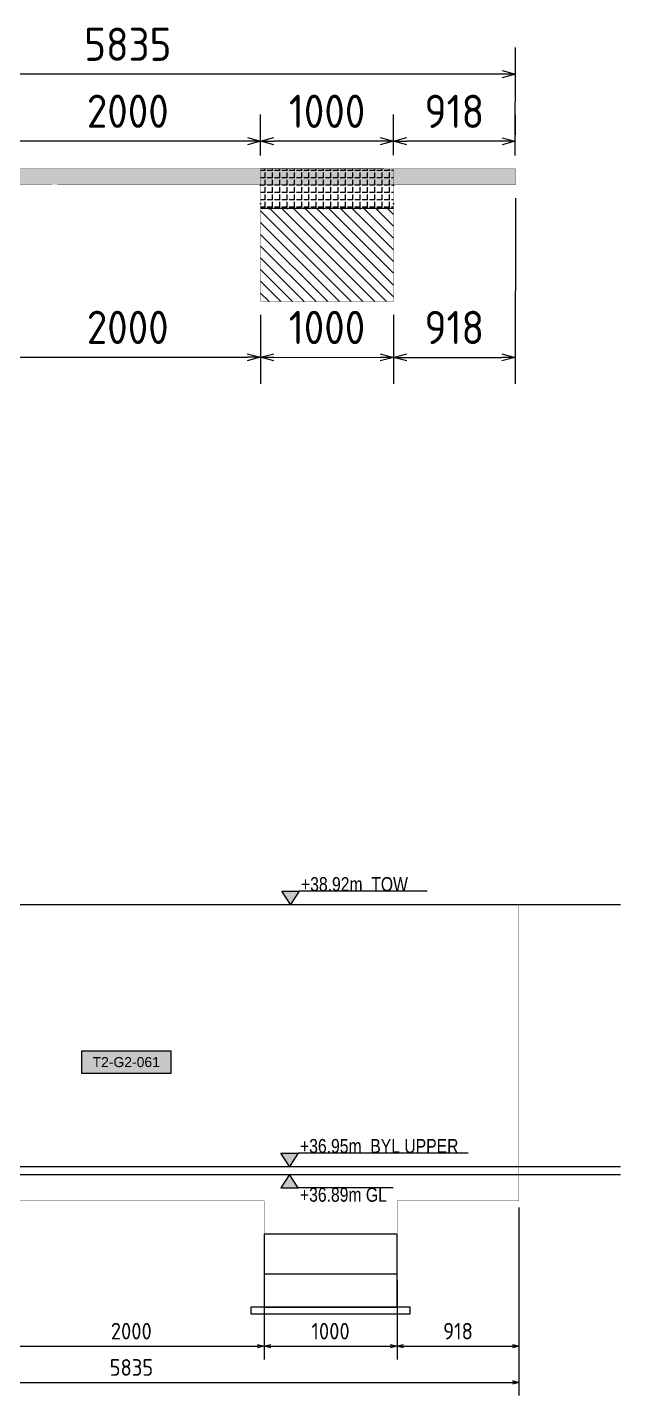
# Model space of a CAD drawing. Header units: centimetres. Extents: x -6122352 to 6876996, y -1694241 to 2592194.
# Drawn here: x 3323093 to 3327558, y 116523 to 126817 of the extents above; entities that cross this region are included whole.
import ezdxf
from ezdxf.enums import TextEntityAlignment as Align

# ---------------------------------------------------------------- set-up
doc = ezdxf.new("R2010")
doc.units = ezdxf.units.CM
doc.header["$MEASUREMENT"] = 0
doc.header["$PDMODE"] = 66
doc.header["$PDSIZE"] = 100
for name, pattern in [('23585-XR-AR-END-SETTING OUT PLAN$0$HIDDEN', [0.375, 0.25, -0.125]), ('CENTER', [2, 1.25, -0.25, 0.25, -0.25]), ('DASHED2', [0.375, 0.25, -0.125])]:
    doc.linetypes.add(name, pattern=pattern)
doc.layers.get('Defpoints').update_dxf_attribs({"color": 255, "linetype": 'CENTER'})
for name, color, linetype in [('@MI-FOOTINGS', 7, 'Continuous'), ('@MI-TYPE-01', 30, 'Continuous'), ('@MI-TYPE-02', 6, 'Continuous'), ('JML-Dimension', 1, 'Continuous'), ('PANEL-TAGS', 7, 'Continuous'), ('SECTION', 130, 'Continuous')]:
    doc.layers.add(name, color=color, linetype=linetype)
doc.styles.add('PANELTAG_STYLE', font='arial.ttf')
doc.styles.add('Schueco-BEMSTIL', font='isocpeur.ttf', dxfattribs={"width": 0.9})
doc.styles.add('txt-Pisa-std', font='arial.ttf', dxfattribs={"width": 0.8})
doc.dimstyles.new('MI- JWC-TXT-2.5 MM', dxfattribs={"dimscale": 1.5, "dimtxt": 2.5, "dimasz": 1, "dimexe": 2, "dimexo": 1, "dimgap": 1, "dimtad": 1, "dimdec": 0, "dimdsep": 46, "dimtxsty": 'Schueco-BEMSTIL', "dimblk": 'OPEN30', "dimcen": 0, "dimdle": 2, "dimclrd": 140, "dimclre": 8, "dimclrt": 40, "dimadec": 0, "dimazin": 2, "dimtfac": 1, "dimtdec": 0, "dimtix": 1, "dimtmove": 2, "dimatfit": 3, "dimldrblk": 'OPEN', "dimfxl": 2, "dimlwd": -1, "dimlwe": -1, "dimarcsym": 0})

# ---------------------------------------------------------------- blocks, each defined once
blk = doc.blocks.new('T1-FOOTING')
at = {"transparency": 33554679}
h = blk.add_hatch(dxfattribs=at)
h.set_pattern_fill('ANGLE', color=256, scale=500)
h.set_pattern_definition([(0, (0, 0), (0, 137.5), [100, -37.5]), (90, (0, 0), (-137.5, 8e-15), [100, -37.5])])
h.paths.add_polyline_path([(-500, -300), (500, -300), (500, 0), (-500, 0)])
h.paths.add_polyline_path([(-499.75, -299.75), (499.75, -299.75), (499.75, -0.25), (-499.75, -0.25)], flags=16)
h = blk.add_hatch(dxfattribs=at)
h.set_pattern_fill('ANGLE', color=8, scale=200)
h.set_pattern_definition([(0, (0, 0), (0, 55), [40, -15]), (90, (0, 0), (-55, 3e-15), [40, -15])])
h.paths.add_polyline_path([(500, -300), (500, 0), (-500, 0), (-500, -300)])
h = blk.add_hatch(dxfattribs=at)
h.set_pattern_fill('ANSI31', color=8, scale=500)
h.paths.add_polyline_path([(500, -1000), (500, -300), (-500, -300), (-500, -1000)])
at = {"layer": '@MI-TYPE-01', "color": 240, "linetype": 'DASHED2', "true_color": 0xed1f24}
blk.add_line((-500, -300), (500, -300), dxfattribs=at)
at = {"layer": '@MI-TYPE-01', "color": 240, "true_color": 0xed1f24, "const_width": 2.5}
blk.add_lwpolyline([(-500, 0), (500, 0), (500, -1000), (-500, -1000)], close=True, dxfattribs=at)
blk = doc.blocks.new('_Open30')
at = {"color": 0, "linetype": 'ByBlock', "lineweight": -2}
for p, q in [((-1, 0.27), (0, 0)), ((0, 0), (-1, -0.27)), ((0, 0), (-1, 0))]:
    blk.add_line(p, q, dxfattribs=at)
blk = doc.blocks.new('*D913')
at = {"layer": '@MI-TYPE-02', "color": 8, "transparency": 16777216}
for p, q in [((382583, -191426), (383394, -191426)), ((382584, -197261), (383396, -197261))]:
    blk.add_line(p, q, dxfattribs=at)
at = {"layer": '@MI-TYPE-02', "color": 140, "transparency": 16777216}
blk.add_line((383196, -197161), (383195, -191526), dxfattribs=at)
at = {"layer": 'Defpoints', "color": 0, "transparency": 16777216}
for p in [(382483, -191426), (383194, -191426), (382484, -197261)]:
    blk.add_point(p, dxfattribs=at)
at = {"layer": '@MI-TYPE-02', "color": 140, "transparency": 16777216, "xscale": 100, "yscale": 100, "zscale": 100}
for p, rotation in [((383194, -191426), 90.01026582106833), ((383196, -197261), 270.0102658210683)]:
    blk.add_blockref('_Open30', p, dxfattribs=dict(at, rotation=rotation))
at = {"layer": '@MI-TYPE-02', "color": 40, "transparency": 16777216, "insert": (383420, -194344), "char_height": 250, "attachment_point": 5, "rotation": 270.0103, "style": 'Schueco-BEMSTIL'}
blk.add_mtext('5835', dxfattribs=at)
blk = doc.blocks.new('_Open')
at = {"color": 0, "linetype": 'ByBlock', "lineweight": -2}
for p, q in [((-1, 0.2), (0, 0)), ((-1, -0.2), (0, 0)), ((0, 0), (-1, 0))]:
    blk.add_line(p, q, dxfattribs=at)
blk = doc.blocks.new('*D914')
at = {"layer": '@MI-TYPE-02', "color": 8, "transparency": 16777216}
for p, q in [((382585, -196344), (382891, -196344)), ((382584, -197261), (382891, -197261))]:
    blk.add_line(p, q, dxfattribs=at)
at = {"layer": '@MI-TYPE-02', "color": 140, "transparency": 16777216}
blk.add_line((382691, -197161), (382691, -196444), dxfattribs=at)
at = {"layer": 'Defpoints', "color": 0, "transparency": 16777216}
for p in [(382485, -196344), (382691, -196344), (382484, -197261)]:
    blk.add_point(p, dxfattribs=at)
at = {"layer": '@MI-TYPE-02', "color": 140, "transparency": 16777216, "xscale": 100, "yscale": 100, "zscale": 100}
for p, rotation in [((382691, -196344), 90.01026582106833), ((382691, -197261), 270.0102658210683)]:
    blk.add_blockref('_Open30', p, dxfattribs=dict(at, rotation=rotation))
at = {"layer": '@MI-TYPE-02', "color": 40, "transparency": 16777216, "insert": (382916, -196802), "char_height": 250, "attachment_point": 5, "rotation": 270.0103, "style": 'Schueco-BEMSTIL'}
blk.add_mtext('918', dxfattribs=at)
blk = doc.blocks.new('*D915')
at = {"layer": '@MI-TYPE-02', "color": 8, "transparency": 16777216}
for p, q in [((382583, -195344), (382891, -195344)), ((382585, -196344), (382891, -196344))]:
    blk.add_line(p, q, dxfattribs=at)
at = {"layer": '@MI-TYPE-02', "color": 140, "transparency": 16777216}
blk.add_line((382691, -196244), (382691, -195444), dxfattribs=at)
at = {"layer": 'Defpoints', "color": 0, "transparency": 16777216}
for p in [(382483, -195344), (382691, -195344), (382485, -196344)]:
    blk.add_point(p, dxfattribs=at)
at = {"layer": '@MI-TYPE-02', "color": 140, "transparency": 16777216, "xscale": 100, "yscale": 100, "zscale": 100}
for p, rotation in [((382691, -195344), 90.01026582106833), ((382691, -196344), 270.0102658210683)]:
    blk.add_blockref('_Open30', p, dxfattribs=dict(at, rotation=rotation))
at = {"layer": '@MI-TYPE-02', "color": 40, "transparency": 16777216, "insert": (382916, -195844), "char_height": 250, "attachment_point": 5, "rotation": 270.0103, "style": 'Schueco-BEMSTIL'}
blk.add_mtext('1000', dxfattribs=at)
blk = doc.blocks.new('*D916')
at = {"layer": '@MI-TYPE-02', "color": 8, "transparency": 16777216}
for p, q in [((382584, -193344), (382891, -193344)), ((382583, -195344), (382891, -195344))]:
    blk.add_line(p, q, dxfattribs=at)
at = {"layer": '@MI-TYPE-02', "color": 140, "transparency": 16777216}
blk.add_line((382691, -195244), (382691, -193444), dxfattribs=at)
at = {"layer": 'Defpoints', "color": 0, "transparency": 16777216}
for p in [(382484, -193344), (382691, -193344), (382483, -195344)]:
    blk.add_point(p, dxfattribs=at)
at = {"layer": '@MI-TYPE-02', "color": 140, "transparency": 16777216, "xscale": 100, "yscale": 100, "zscale": 100}
for p, rotation in [((382691, -193344), 90.01026582106833), ((382691, -195344), 270.0102658210683)]:
    blk.add_blockref('_Open30', p, dxfattribs=dict(at, rotation=rotation))
at = {"layer": '@MI-TYPE-02', "color": 40, "transparency": 16777216, "insert": (382916, -194344), "char_height": 250, "attachment_point": 5, "rotation": 270.0103, "style": 'Schueco-BEMSTIL'}
blk.add_mtext('2000', dxfattribs=at)
blk = doc.blocks.new('*D1426')
at = {"layer": '@MI-TYPE-02', "color": 8, "transparency": 16777216}
for p, q in [((-1100, 3917), (-1619, 3917)), ((-1099, 1917), (-1619, 1917))]:
    blk.add_line(p, q, dxfattribs=at)
at = {"layer": '@MI-TYPE-02', "color": 140, "transparency": 16777216}
blk.add_line((-1419, 3817), (-1419, 2017), dxfattribs=at)
at = {"layer": 'Defpoints', "color": 0, "transparency": 16777216}
for p in [(-1000, 3917), (-1419, 1917), (-999, 1917)]:
    blk.add_point(p, dxfattribs=at)
at = {"layer": '@MI-TYPE-02', "color": 140, "transparency": 16777216, "xscale": 100, "yscale": 100, "zscale": 100}
for p, rotation in [((-1419, 3917), 90.01026582106819), ((-1419, 1917), 270.0102658210682)]:
    blk.add_blockref('_Open30', p, dxfattribs=dict(at, rotation=rotation))
at = {"layer": '@MI-TYPE-02', "color": 40, "transparency": 16777216, "insert": (-1194, 2917), "char_height": 250, "attachment_point": 5, "rotation": 270.0103, "style": 'Schueco-BEMSTIL'}
blk.add_mtext('2000', dxfattribs=at)
blk = doc.blocks.new('*D1427')
at = {"layer": '@MI-TYPE-02', "color": 8, "transparency": 16777216}
for p, q in [((-1099, 1917), (-1619, 1917)), ((-1099, 917), (-1619, 917))]:
    blk.add_line(p, q, dxfattribs=at)
at = {"layer": '@MI-TYPE-02', "color": 140, "transparency": 16777216}
blk.add_line((-1419, 1817), (-1419, 1017), dxfattribs=at)
at = {"layer": 'Defpoints', "color": 0, "transparency": 16777216}
for p in [(-999, 1917), (-1419, 917), (-999, 917)]:
    blk.add_point(p, dxfattribs=at)
at = {"layer": '@MI-TYPE-02', "color": 140, "transparency": 16777216, "xscale": 100, "yscale": 100, "zscale": 100}
for p, rotation in [((-1419, 1917), 90.01026582106819), ((-1419, 917), 270.0102658210682)]:
    blk.add_blockref('_Open30', p, dxfattribs=dict(at, rotation=rotation))
at = {"layer": '@MI-TYPE-02', "color": 40, "transparency": 16777216, "insert": (-1194, 1417), "char_height": 250, "attachment_point": 5, "rotation": 270.0103, "style": 'Schueco-BEMSTIL'}
blk.add_mtext('1000', dxfattribs=at)
blk = doc.blocks.new('*D1428')
at = {"layer": '@MI-TYPE-02', "color": 8, "transparency": 16777216}
for p, q in [((-1099, 917), (-1619, 917)), ((-220, 0), (-1619, 0))]:
    blk.add_line(p, q, dxfattribs=at)
at = {"layer": '@MI-TYPE-02', "color": 140, "transparency": 16777216}
blk.add_line((-1419, 817), (-1419, 100), dxfattribs=at)
at = {"layer": 'Defpoints', "color": 0, "transparency": 16777216}
for p in [(-999, 917), (-1419, 0), (-120, 0)]:
    blk.add_point(p, dxfattribs=at)
at = {"layer": '@MI-TYPE-02', "color": 140, "transparency": 16777216, "xscale": 100, "yscale": 100, "zscale": 100}
for p, rotation in [((-1419, 917), 90.01026582106819), ((-1419, 0), 270.0102658210682)]:
    blk.add_blockref('_Open30', p, dxfattribs=dict(at, rotation=rotation))
at = {"layer": '@MI-TYPE-02', "color": 40, "transparency": 16777216, "insert": (-1194, 459), "char_height": 250, "attachment_point": 5, "rotation": 270.0103, "style": 'Schueco-BEMSTIL'}
blk.add_mtext('918', dxfattribs=at)
blk = doc.blocks.new('*D4687')
at = {"layer": '@MI-TYPE-01', "color": 8, "transparency": 16777216}
for p, q in [((3322875, 117388), (3322875, 116795)), ((3324875, 117388), (3324875, 116795))]:
    blk.add_line(p, q, dxfattribs=at)
at = {"layer": '@MI-TYPE-01', "color": 140, "transparency": 16777216}
blk.add_line((3322925, 116895), (3324825, 116895), dxfattribs=at)
at = {"layer": 'Defpoints', "color": 0, "transparency": 16777216}
for p in [(3322875, 117438), (3324875, 117438), (3324875, 116895)]:
    blk.add_point(p, dxfattribs=at)
at = {"layer": '@MI-TYPE-01', "color": 140, "transparency": 16777216, "xscale": 50, "yscale": 50, "zscale": 50, "rotation": 180}
blk.add_blockref('_Open30', (3322875, 116895), dxfattribs=at)
at = {"layer": '@MI-TYPE-01', "color": 140, "transparency": 16777216, "xscale": 50, "yscale": 50, "zscale": 50}
blk.add_blockref('_Open30', (3324875, 116895), dxfattribs=at)
at = {"layer": '@MI-TYPE-01', "color": 40, "transparency": 16777216, "insert": (3323875, 117008), "char_height": 125, "attachment_point": 5, "style": 'Schueco-BEMSTIL'}
blk.add_mtext('2000', dxfattribs=at)
blk = doc.blocks.new('*D4688')
at = {"layer": '@MI-TYPE-01', "color": 8, "transparency": 16777216}
for p, q in [((3324875, 117388), (3324875, 116795)), ((3325875, 117388), (3325875, 116795))]:
    blk.add_line(p, q, dxfattribs=at)
at = {"layer": '@MI-TYPE-01', "color": 140, "transparency": 16777216}
blk.add_line((3324925, 116895), (3325825, 116895), dxfattribs=at)
at = {"layer": 'Defpoints', "color": 0, "transparency": 16777216}
for p in [(3324875, 117438), (3325875, 117438), (3325875, 116895)]:
    blk.add_point(p, dxfattribs=at)
at = {"layer": '@MI-TYPE-01', "color": 140, "transparency": 16777216, "xscale": 50, "yscale": 50, "zscale": 50, "rotation": 180}
blk.add_blockref('_Open30', (3324875, 116895), dxfattribs=at)
at = {"layer": '@MI-TYPE-01', "color": 140, "transparency": 16777216, "xscale": 50, "yscale": 50, "zscale": 50}
blk.add_blockref('_Open30', (3325875, 116895), dxfattribs=at)
at = {"layer": '@MI-TYPE-01', "color": 40, "transparency": 16777216, "insert": (3325375, 117008), "char_height": 125, "attachment_point": 5, "style": 'Schueco-BEMSTIL'}
blk.add_mtext('1000', dxfattribs=at)
blk = doc.blocks.new('*D4689')
at = {"layer": '@MI-TYPE-01', "color": 8, "transparency": 16777216}
for p, q in [((3326793, 117938), (3326793, 116795)), ((3325875, 117388), (3325875, 116795))]:
    blk.add_line(p, q, dxfattribs=at)
at = {"layer": '@MI-TYPE-01', "color": 140, "transparency": 16777216}
blk.add_line((3325925, 116895), (3326743, 116895), dxfattribs=at)
at = {"layer": 'Defpoints', "color": 0, "transparency": 16777216}
for p in [(3326793, 117988), (3325875, 117438), (3326793, 116895)]:
    blk.add_point(p, dxfattribs=at)
at = {"layer": '@MI-TYPE-01', "color": 140, "transparency": 16777216, "xscale": 50, "yscale": 50, "zscale": 50, "rotation": 180}
blk.add_blockref('_Open30', (3325875, 116895), dxfattribs=at)
at = {"layer": '@MI-TYPE-01', "color": 140, "transparency": 16777216, "xscale": 50, "yscale": 50, "zscale": 50}
blk.add_blockref('_Open30', (3326793, 116895), dxfattribs=at)
at = {"layer": '@MI-TYPE-01', "color": 40, "transparency": 16777216, "insert": (3326334, 117008), "char_height": 125, "attachment_point": 5, "style": 'Schueco-BEMSTIL'}
blk.add_mtext('918', dxfattribs=at)
blk = doc.blocks.new('*D4690')
at = {"layer": '@MI-TYPE-01', "color": 8, "transparency": 16777216}
for p, q in [((3320958, 117938), (3320958, 116523)), ((3326793, 117938), (3326793, 116523))]:
    blk.add_line(p, q, dxfattribs=at)
at = {"layer": '@MI-TYPE-01', "color": 140, "transparency": 16777216}
blk.add_line((3321008, 116623), (3326743, 116623), dxfattribs=at)
at = {"layer": 'Defpoints', "color": 0, "transparency": 16777216}
for p in [(3320958, 117988), (3326793, 117988), (3326793, 116623)]:
    blk.add_point(p, dxfattribs=at)
at = {"layer": '@MI-TYPE-01', "color": 140, "transparency": 16777216, "xscale": 50, "yscale": 50, "zscale": 50, "rotation": 180}
blk.add_blockref('_Open30', (3320958, 116623), dxfattribs=at)
at = {"layer": '@MI-TYPE-01', "color": 140, "transparency": 16777216, "xscale": 50, "yscale": 50, "zscale": 50}
blk.add_blockref('_Open30', (3326793, 116623), dxfattribs=at)
at = {"layer": '@MI-TYPE-01', "color": 40, "transparency": 16777216, "insert": (3323876, 116735), "char_height": 125, "attachment_point": 5, "style": 'Schueco-BEMSTIL'}
blk.add_mtext('5835', dxfattribs=at)
blk = doc.blocks.new('*U1142')
at = {"layer": 'JML-Dimension'}
h = blk.add_hatch(color=10, dxfattribs=at)
h.dxf.hatch_style = 1
h.paths.add_polyline_path([(0, 0), (-1.54, 2.37), (1.54, 2.37)])
blk.add_line((24.31, 2.37), (1.54, 2.37), dxfattribs=at)
blk.add_lwpolyline([(0, 0), (-1.54, 2.37), (1.54, 2.37), (0, 0)], dxfattribs=at)
at = {"color": 5, "style": 'txt-Pisa-std', "width": 0.8}
blk.add_attdef('+0.0', text='', height=2.5, dxfattribs=at).set_placement((1.87, 2.37), align=Align.BOTTOM_LEFT)
blk = doc.blocks.new('*U1445')
at = {"layer": 'JML-Dimension'}
h = blk.add_hatch(color=10, dxfattribs=at)
h.dxf.hatch_style = 1
h.paths.add_polyline_path([(0, 0), (-1.54, 2.37), (1.54, 2.37)])
blk.add_line((31.81, 2.37), (1.54, 2.37), dxfattribs=at)
blk.add_lwpolyline([(0, 0), (-1.54, 2.37), (1.54, 2.37), (0, 0)], dxfattribs=at)
at = {"color": 5, "style": 'txt-Pisa-std', "width": 0.8}
blk.add_attdef('+0.0', text='', height=2.5, dxfattribs=at).set_placement((1.87, 2.37), align=Align.BOTTOM_LEFT)
blk = doc.blocks.new('*U3457')
at = {"layer": 'JML-Dimension'}
h = blk.add_hatch(color=10, dxfattribs=at)
h.dxf.hatch_style = 1
h.paths.add_polyline_path([(0, 0), (-1.54, 2.37), (1.54, 2.37)])
blk.add_line((18.43, 2.37), (1.54, 2.37), dxfattribs=at)
blk.add_lwpolyline([(0, 0), (-1.54, 2.37), (1.54, 2.37), (0, 0)], dxfattribs=at)
at = {"color": 5, "style": 'txt-Pisa-std', "width": 0.8}
blk.add_attdef('+0.0', text='', height=2.5, dxfattribs=at).set_placement((1.87, 2.37), align=Align.BOTTOM_LEFT)
blk = doc.blocks.new('PANELTAG')
at = {"layer": 'PANEL-TAGS', "color": 1}
blk.add_lwpolyline([(-13.5, -3.3), (13.5, -3.3), (13.5, 3.3), (-13.5, 3.3)], close=True, dxfattribs=at)
at = {"layer": 'PANEL-TAGS', "color": 40, "true_color": 0xffd700}
blk.add_solid([(-13.5, -3.3), (13.5, -3.3), (-13.5, 3.3), (13.5, 3.3)], dxfattribs=at)
at = {"layer": 'PANEL-TAGS', "color": 5, "style": 'PANELTAG_STYLE'}
blk.add_attdef('TAGNO', text='', height=3, dxfattribs=at).set_placement((0, 0), align=Align.CENTER)
blk = doc.blocks.new('T1-FOOTING ELEVATION')
at = {"color": 9}
blk.add_lwpolyline([(-600, -250), (600, -250), (600, -300), (-600, -300)], close=True, dxfattribs=at)
at = {"layer": '@MI-TYPE-01', "color": 114, "linetype": '23585-XR-AR-END-SETTING OUT PLAN$0$HIDDEN', "ltscale": 20, "true_color": 0x139b48}
blk.add_lwpolyline([(-500, 0), (-500, 300), (500, 300), (500, 0)], dxfattribs=at)
at = {"layer": '@MI-TYPE-01', "color": 114, "true_color": 0x139b48}
blk.add_lwpolyline([(-500, 0), (500, 0), (500, -250), (-500, -250)], close=True, dxfattribs=at)
blk = doc.blocks.new('T1-PARTITON 2')
at = {"layer": '@MI-TYPE-02'}
h = blk.add_hatch(color=256, dxfattribs=at)
h.dxf.hatch_style = 1
h.paths.add_polyline_path([(-1, 5835), (0, 0), (-120, 0), (-121, 5835)])
at = {"layer": '@MI-TYPE-02', "const_width": 2.5}
blk.add_lwpolyline([(-1, 5835), (0, 0), (-120, 0), (-121, 5835)], close=True, dxfattribs=at)
at = {"layer": '@MI-FOOTINGS', "color": 240, "true_color": 0xed1f24, "xscale": -1, "rotation": 270.0102658218726}
blk.add_blockref('T1-FOOTING', (0.6, 1417.5), dxfattribs=at)
at = {"layer": '@MI-TYPE-02'}
for base, p1, p2, picture, middle, set_off in [((710.7, 5835.1), (0, 0), (-1, 5835), '*D913', (936.2, 2917.7), (-382483.8, 197261.2)), ((206.7, 3917.6), (-0.4, 1917.5), (0.2, 3917.5), '*D916', (431.9, 2917.6), (-382483.8, 197261.2)), ((207.1, 1917.6), (0.7, 917.5), (-0.4, 1917.5), '*D915', (432.1, 1417.6), (-382483.8, 197261.2)), ((207.2315, 917.5738), (0, 0), (0.7081, 917.5368), '*D914', (432.3137, 458.8458), (-382483.8231, 197261.2344))]:
    dim = blk.add_linear_dim(base=base, p1=p1, p2=p2, angle=90.01027, dimstyle='MI- JWC-TXT-2.5 MM', dxfattribs=at)
    dim.commit()
    dim.dimension.update_dxf_attribs({"geometry": picture, "text_midpoint": middle, "insert": set_off})
for base, p1, p2, picture, middle in [((-1419, 1917.3), (-999.8, 3917.4), (-999.5, 1917.4), '*D1426', (-1194.2, 2917.3)), ((-1418.8, 917.3), (-999.5, 1917.4), (-999.3, 917.4), '*D1427', (-1193.9, 1417.3)), ((-1418.7, -0.3), (-999.3, 917.4), (-120, 0), '*D1428', (-1193.7, 458.6))]:
    dim = blk.add_linear_dim(base=base, p1=p1, p2=p2, angle=90.01027, dimstyle='MI- JWC-TXT-2.5 MM', dxfattribs=at)
    dim.commit()
    dim.dimension.update_dxf_attribs({"geometry": picture, "text_midpoint": middle})

msp = doc.modelspace()

# ---------------------------------------------------------------- linework, layer by layer
at = {"layer": '@MI-TYPE-02', "color": 160, "linetype": 'DASHED2', "ltscale": 5}
for points in [[(3320261.16728, 120217.83988), (3327558.20013, 120217.83988)], [(3320261.16728, 118247.83988), (3327558.20013, 118247.83988)], [(3320261.16728, 118187.83988), (3327558.20013, 118187.83988)]]:
    msp.add_lwpolyline(points, dxfattribs=at)
at = {"layer": '@MI-TYPE-02', "const_width": 2.5}
msp.add_lwpolyline([(3320958.05264, 120217.83988), (3326793.05264, 120217.83988), (3326793.05264, 117987.83988), (3325875.05264, 117987.83988), (3325875.05264, 117437.83988), (3324875.05264, 117437.83988), (3324875.05264, 117987.83988), (3322875.05264, 117987.83988), (3322875.05264, 117437.83988), (3321875.05264, 117437.83988), (3321875.05264, 117987.83988), (3320958.05264, 117987.83988), (3320958.05264, 120217.83988)], dxfattribs=at)

# ---------------------------------------------------------------- block references
at = {"layer": '@MI-TYPE-01', "rotation": 89.97947632690754}
msp.add_blockref('T1-PARTITON 2', (3326765.68263, 125753.29224), dxfattribs=at)
at = {"layer": '@MI-TYPE-01', "color": 30, "xscale": -1}
msp.add_blockref('T1-FOOTING ELEVATION', (3325375.05264, 117437.83988), dxfattribs=at)
at = {"layer": 'PANEL-TAGS'}
ref = msp.add_blockref('PANELTAG', (3323836.93961, 119032.37558), dxfattribs=dict(at, xscale=25, yscale=25, zscale=25))
ref.add_attrib('TAGNO', 'T2-G2-061', dxfattribs={"color": 5, "height": 75, "style": 'PANELTAG_STYLE'}).set_placement((3323836.93961, 119032.37558), align=Align.MIDDLE_CENTER)
at = {"layer": 'SECTION', "color": 6}
ref = msp.add_blockref('*U1142', (3325073.32335, 120217.83988), dxfattribs=dict(at, xscale=42.30147098076819, yscale=42.30147098076819, zscale=42.30147098076819))
ref.add_attrib('+0.0', '+38.92m  TOW', (3325152.452, 120318.09694), dxfattribs={"layer": 'JML-Dimension', "color": 5, "height": 105.7536775, "style": 'txt-Pisa-std', "width": 0.8})
ref = msp.add_blockref('*U1445', (3325066.02986, 118247.83992), dxfattribs=dict(at, xscale=42.30147098076819, yscale=42.30147098076819, zscale=42.30147098076819))
ref.add_attrib('+0.0', '+36.95m  BYL UPPER', (3325145.15851, 118348.09699), dxfattribs={"layer": 'JML-Dimension', "color": 5, "height": 105.7536775, "style": 'txt-Pisa-std', "width": 0.8})
ref = msp.add_blockref('*U3457', (3325065.48986, 118187.83988), dxfattribs=dict(at, xscale=-42.30147098076819, yscale=42.30147098076819, zscale=42.30147098076819, rotation=180))
ref.add_attrib('+0.0', '+36.89m GL', (3325144.61851, 117981.82913), dxfattribs={"layer": 'JML-Dimension', "color": 5, "height": 105.753677, "style": 'txt-Pisa-std', "width": 0.8})

# ---------------------------------------------------------------- dimensions: what is measured, and where the dimension line sits
at = {"layer": '@MI-TYPE-01'}
for base, p1, p2, picture, middle in [((3326793.05264, 116622.97602), (3320958.05264, 117987.83988), (3326793.05264, 117987.83988), '*D4690', (3323875.55264, 116735.47602)), ((3326793.05264, 116895.20452), (3325875.05264, 117437.83988), (3326793.05264, 117987.83988), '*D4689', (3326334.05264, 117007.70452)), ((3324875.05264, 116895.20452), (3322875.05264, 117437.83988), (3324875.05264, 117437.83988), '*D4687', (3323875.05264, 117007.70452)), ((3325875.05264, 116895.20452), (3324875.05264, 117437.83988), (3325875.05264, 117437.83988), '*D4688', (3325375.05264, 117007.70452))]:
    dim = msp.add_linear_dim(base=base, p1=p1, p2=p2, dimstyle='MI- JWC-TXT-2.5 MM', dxfattribs=at)
    dim.commit()
    dim.dimension.update_dxf_attribs({"geometry": picture, "text_midpoint": middle})

doc.saveas('drawing.dxf')
